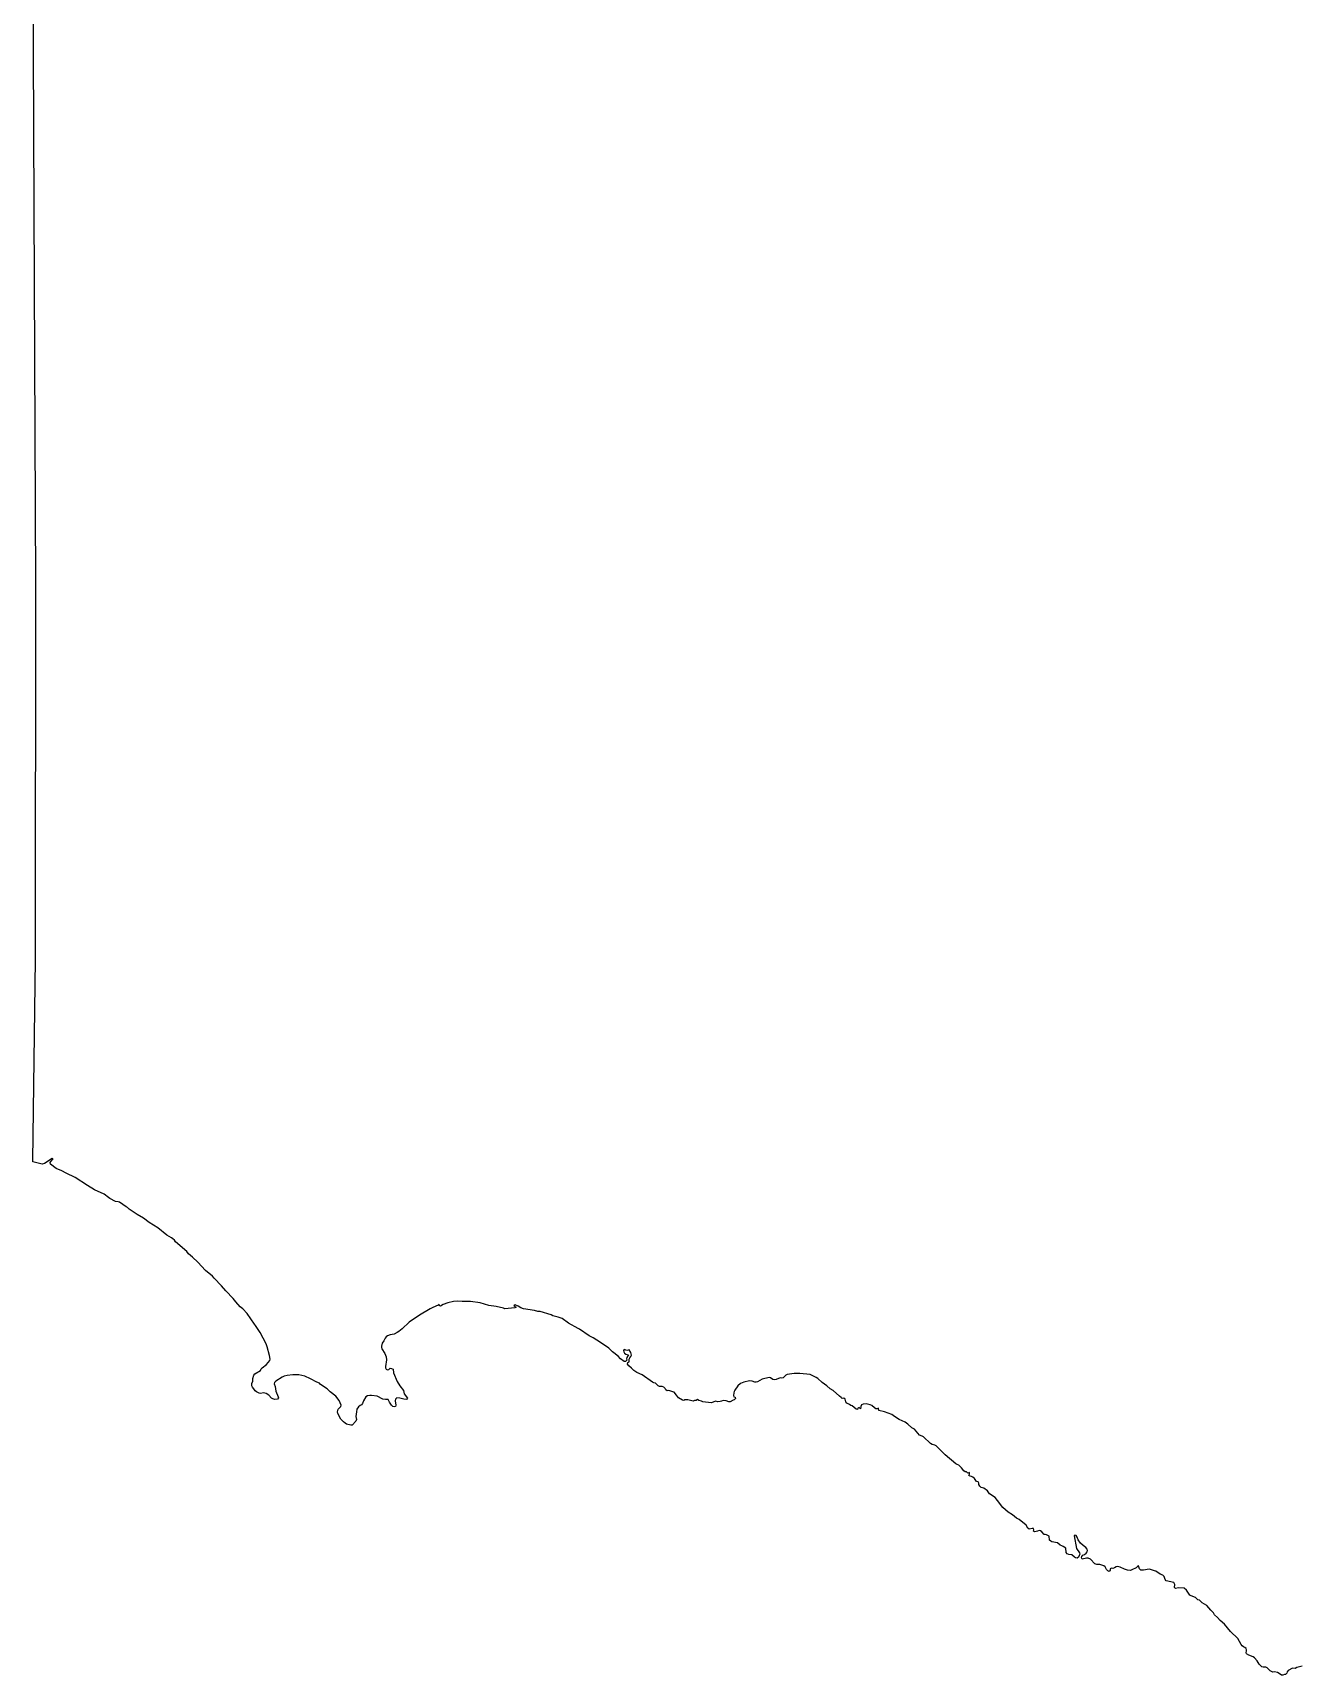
# Model space of a CAD drawing. Extents: x 496279 to 1293719, y 5653962 to 6239536.
# Drawn here: x 496754 to 698916, y 5705819 to 5967630 of the extents above; entities that cross this region are included whole.
import ezdxf

# ---------------------------------------------------------------- set-up
doc = ezdxf.new("R2010")
doc.units = 0

# ---------------------------------------------------------------- blocks, each defined once
blk = doc.blocks.new('REGION0')
at = {"color": 7, "linetype": 'CONTINUOUS'}
blk.add_lwpolyline([(699078.050823, 5707274.833273), (698872.209061, 5707190.810076), (698629.450519, 5707132.361765), (698208.020371, 5707014.735288), (697976.467972, 5706892.689694), (697532.204998, 5706915.195194), (696849.149747, 5706536.790867), (696705.259239, 5706336.91084), (696637.412185, 5706135.701078), (696441.473718, 5705936.100994), (696237.544998, 5705916.045005), (696007.114039, 5705819.014409), (695791.682325, 5705836.440924), (695590.746858, 5705955.327149), (695127.007128, 5706219.824255), (694671.480289, 5706330.852051), (694416.831197, 5706298.878445), (693989.373314, 5706523.773471), (693516.983663, 5706978.722489), (693291.063196, 5707098.728491), (693062.635984, 5707115.715094), (692845.472636, 5707070.124211), (692630.750067, 5707125.653106), (692419.8206, 5707358.966448), (692234.849146, 5707591.210004), (691929.050895, 5708081.002055), (691482.239945, 5708573.843496), (691257.539868, 5708743.829502), (690564.243242, 5709000.238225), (690225.642902, 5709198.238629), (690154.142925, 5709415.495181), (690211.072442, 5709643.109663), (690202.991485, 5709846.628963), (690131.475016, 5710063.885516), (689931.636251, 5710232.791738), (689730.610079, 5710326.652967), (689530.771313, 5710470.45421), (689345.263877, 5710690.630179), (688820.47994, 5711642.219879), (687665.166971, 5712797.448855), (686687.849447, 5713949.968373), (685989.531083, 5714548.858606), (685580.609927, 5715015.005386), (685108.69029, 5715457.836828), (684962.309528, 5715727.40292), (684540.392873, 5716194.129584), (683858.178702, 5716932.331957), (683144.193176, 5717354.847462), (682708.580124, 5717783.031833), (682468.913785, 5717839.590523), (682057.55185, 5718203.777692), (681402.812932, 5718472.423968), (681176.900712, 5718591.380179), (680660.816171, 5719352.377994), (680248.242092, 5719666.505175), (679386.201893, 5719723.143848), (678914.109092, 5719657.686938), (678714.839292, 5719814.495579), (678801.660103, 5720269.024682), (678642.498236, 5720565.16546), (677416.996385, 5720845.68936), (677231.653866, 5721090.970309), (677063.49575, 5721526.513208), (676878.664476, 5721784.78156), (676462.330278, 5721921.024314), (675773.956438, 5722380.232481), (675521.327585, 5722437.301068), (674879.49346, 5722679.352662), (674663.723665, 5722709.826568), (673808.346132, 5722551.078315), (673364.520189, 5722560.406449), (673126.898827, 5722755.867361), (673011.036046, 5723241.140316), (672805.631315, 5723144.10972), (672597.414741, 5722932.991939), (671929.152589, 5722592.010129), (671698.911284, 5722521.014327), (671241.63632, 5722543.94974), (670750.49555, 5722706.46724), (670058.114216, 5723026.803179), (669655.270268, 5723149.40866), (669411.64591, 5723091.960149), (669166.54554, 5722931.612215), (668922.525379, 5722797.109113), (668695.541195, 5722891.060325), (668464.071255, 5722769.154704), (668472.259408, 5722566.70519), (668340.44086, 5722366.305266), (668088.999413, 5722473.303868), (667890.339807, 5722668.11491), (667658.787408, 5723092.440053), (667445.367687, 5723223.823779), (666828.089777, 5723452.807986), (666587.203048, 5723458.276892), (666332.801332, 5723451.378272), (666004.871154, 5723572.773995), (665361.222937, 5724298.138936), (664945.119623, 5724459.296708), (664717.170672, 5724464.325702), (663988.218885, 5724289.930578), (663892.245153, 5724520.284511), (663960.68591, 5724735.371498), (664130.905495, 5724947.02917), (664387.360434, 5725068.884802), (664646.594233, 5725278.702842), (664803.422518, 5725477.98299), (664846.276327, 5725680.262538), (664801.187886, 5725910.246545), (664603.402343, 5726168.004998), (664178.311027, 5726469.634678), (663742.640254, 5726872.824048), (663360.979958, 5727388.670889), (663217.905791, 5727824.143802), (663033.52804, 5728069.264783), (662818.863192, 5728149.688699), (662727.515396, 5728050.62851), (663100.789637, 5726010.426511), (663605.791722, 5725339.17075), (663625.672526, 5725085.191541), (663544.887694, 5724883.561863), (663411.972445, 5724633.261918), (663192.376564, 5724484.761615), (662964.07304, 5724502.748018), (662764.14357, 5724621.514267), (662340.355102, 5724999.058765), (661896.793027, 5725034.49168), (661632.380819, 5725167.075165), (661485.389862, 5725398.538877), (661398.684493, 5726048.648867), (660960.680137, 5726349.808641), (660746.501796, 5726418.184967), (660520.606067, 5726537.071192), (660096.883566, 5726914.715671), (659199.006796, 5727086.861245), (658997.411659, 5727167.705077), (658785.723572, 5727337.001221), (658775.498688, 5727997.759082), (658348.609771, 5728210.396559), (658132.798746, 5728239.760687), (657929.331796, 5728231.682302), (657571.378389, 5728671.494348), (657371.646819, 5728841.170416), (657155.918254, 5728870.624526), (656912.557763, 5728749.178813), (656440.324783, 5728657.727101), (656239.364578, 5728751.478353), (656319.704132, 5728965.055642), (656274.69815, 5729195.069643), (656058.812913, 5729199.518753), (655586.002721, 5729070.064642), (655373.844619, 5729252.378183), (655104.89718, 5729716.205426), (653982.254366, 5730629.462792), (653529.902189, 5730855.307627), (652893.856669, 5731364.165865), (652204.889126, 5731785.271652), (651358.557317, 5732565.435634), (650532.658784, 5733675.693604), (650123.655169, 5734115.665618), (649248.18244, 5734731.932376), (648915.675801, 5735183.602051), (648314.765951, 5735602.828213), (647899.124407, 5735751.938394), (647687.527024, 5735946.219542), (647553.663499, 5736203.128165), (647559.031564, 5736418.945006), (647411.471642, 5736638.451109), (647170.857027, 5736693.940012), (646826.006314, 5737159.066995), (646602.534873, 5737379.852842), (646376.08667, 5737485.791657), (646173.27939, 5737515.565702), (645961.09655, 5737672.854248), (646067.402363, 5737886.271568), (646034.78993, 5738102.778271), (645804.194052, 5738044.809864), (645579.477484, 5738214.625904), (645363.138723, 5738206.007627), (645151.978372, 5738388.221188), (644769.773848, 5738892.000442), (644332.97339, 5739270.084832), (644107.58066, 5739375.933664), (643868.837859, 5739521.304593), (642198.512314, 5740928.333214), (640732.915339, 5742395.339841), (640531.856184, 5742488.111288), (640090.165922, 5742612.276457), (639826.850415, 5742744.849945), (638733.463964, 5743822.564423), (638507.568235, 5743941.350668), (638065.358483, 5744077.613418), (637299.729047, 5745034.032152), (636872.312394, 5745233.692224), (636225.530745, 5745818.885197), (635775.108102, 5746133.532273), (634858.125641, 5746597.419505), (634106.365765, 5747046.109775), (633882.2429, 5747227.883424), (633681.505334, 5747372.634476), (632523.017704, 5747804.0582), (631599.88382, 5747989.161183), (631558.580236, 5748395.969829), (631326.120791, 5748249.039212), (631111.934204, 5748291.380745), (630911.114179, 5748435.062011), (630462.522121, 5748813.636303), (630236.634638, 5748932.392554), (629554.684334, 5749074.044227), (629082.723468, 5749008.487337), (628851.385462, 5748886.551722), (628732.133627, 5748672.684491), (628659.55344, 5748268.815257), (628474.144955, 5748488.891246), (628268.764962, 5748388.501322), (628174.564093, 5748177.763466), (627971.798042, 5748207.64749), (627336.428683, 5748729.303169), (627135.427249, 5748821.944642), (626935.712171, 5748991.700694), (626508.386223, 5749191.220794), (626322.903524, 5749411.356771), (626218.123198, 5749831.90267), (626017.773189, 5749963.566339), (625775.905201, 5749943.150422), (625576.717859, 5750099.769101), (625352.636223, 5750307.49756), (624330.436405, 5751181.002875), (623866.779134, 5751444.090263), (623294.193863, 5751939.031284), (622581.255563, 5752449.929114), (621897.408709, 5753098.619388), (621609.347333, 5753283.112493), (620641.42186, 5753723.204483), (619032.940373, 5753922.934541), (618130.528372, 5753892.050717), (617009.864568, 5753738.691386), (616790.48308, 5753616.125897), (616350.31006, 5753219.27526), (616120.349115, 5753174.204273), (615880.11381, 5753216.615791), (615214.292437, 5752965.446021), (614946.318012, 5752920.115086), (614719.119435, 5752962.976514), (614306.108324, 5753238.881339), (614103.878255, 5753280.592997), (613005.214444, 5752987.321646), (612272.288145, 5752597.119679), (612029.17503, 5752526.583785), (611826.953207, 5752543.380426), (611397.969838, 5752705.048095), (610992.388261, 5752714.646176), (610073.42679, 5752531.462809), (609573.454688, 5752301.108875), (609107.356639, 5751930.423006), (608635.082429, 5751254.918094), (608566.757114, 5751040.850903), (608511.534493, 5750826.29381), (608451.397331, 5750408.90728), (608484.553992, 5750205.467964), (608685.514197, 5750111.756704), (608769.580886, 5749907.077636), (608561.966261, 5749708.107426), (608357.394363, 5749649.039239), (607919.752826, 5749380.013039), (607716.912562, 5749383.842273), (607250.484678, 5749534.012242), (606782.069537, 5749594.410164), (606537.98341, 5749498.979248), (606307.948252, 5749427.993444), (605863.248246, 5749412.216599), (605636.173357, 5749480.123019), (604881.411983, 5749229.853068), (603538.802224, 5749399.189204), (603325.333028, 5749479.393165), (602934.288927, 5749615.365973), (602696.543877, 5749759.697109), (602477.121159, 5749587.241597), (602235.846875, 5749604.738098), (602018.254742, 5749521.164811), (601777.722586, 5749576.593727), (601133.348732, 5749705.577932), (600701.215439, 5749701.33878), (600496.569329, 5749617.225601), (600293.860999, 5749646.939659), (599642.568856, 5750029.273199), (599373.068944, 5750478.853292), (599001.666515, 5750905.937883), (598787.240798, 5750987.26162), (598107.269504, 5751217.755525), (597877.762083, 5751158.737328), (597664.548509, 5751290.950888), (597556.115261, 5751533.642354), (597318.584603, 5751729.853116), (597079.718114, 5751823.184451), (596635.248993, 5751833.522384), (596422.357008, 5751951.718747), (595999.360144, 5752341.980702), (595759.875214, 5752423.404419), (595547.049196, 5752541.570788), (593870.844343, 5753682.182687), (593016.769658, 5754069.185294), (592566.981947, 5754395.650007), (592168.887624, 5754759.777189), (591732.285067, 5755137.641623), (591559.913309, 5755382.082739), (591565.949289, 5755635.831994), (591785.256564, 5755783.252513), (591820.928217, 5756213.666438), (591888.701058, 5756415.646046), (592096.208487, 5756613.586462), (592189.955833, 5756815.496084), (592085.224982, 5757235.971997), (591803.315029, 5757699.179364), (591419.683969, 5757567.805636), (591003.786803, 5757728.773446), (590924.865539, 5757591.270944), (590970.415749, 5757374.254343), (591080.514664, 5757168.585473), (591292.079063, 5756999.389309), (591493.53402, 5756918.655454), (591696.860791, 5756901.908803), (591432.860876, 5756463.446487), (591389.405118, 5756223.334505), (591435.614998, 5756019.395289), (591226.986131, 5755820.445075), (591011.702842, 5755812.786607), (590412.689543, 5756269.645244), (590027.739143, 5756684.342312), (589154.748422, 5757350.029187), (588545.782353, 5757972.314742), (587220.192079, 5758851.588904), (586043.93459, 5759600.309174), (585416.448286, 5759931.46295), (583877.652684, 5760966.895883), (583677.805672, 5761085.482168), (582160.37513, 5761943.020677), (581110.427945, 5762676.284038), (580506.508351, 5762904.378423), (580063.886306, 5763003.548591), (579647.238765, 5763101.548993), (579345.720122, 5763247.559794), (577643.614977, 5763766.12609), (577225.235803, 5763800.209274), (576733.938361, 5763950.379243), (574962.55138, 5764230.003324), (574521.232183, 5764379.123503), (574108.80653, 5764666.885955), (573656.578041, 5764842.360864), (573425.355477, 5764720.395255), (573786.85461, 5764458.877553), (573582.315696, 5764373.744578), (571991.595822, 5764230.613202), (571790.627372, 5764298.319662), (570616.711711, 5764591.071117), (569439.802798, 5764767.945745), (568065.034128, 5765153.388664), (566520.771511, 5765364.106525), (565175.086041, 5765380.393268), (564466.262433, 5765446.999948), (563791.873596, 5765410.177311), (562886.196229, 5765176.594024), (562143.053292, 5764887.851767), (561718.605154, 5764643.31067), (561518.26339, 5764748.929548), (561522.089476, 5764952.748788), (561354.195227, 5764791.011133), (560495.38741, 5764441.401048), (560084.140917, 5764222.324859), (558385.886596, 5763206.358033), (556762.298667, 5762112.176849), (555607.026928, 5761008.797504), (555116.710745, 5760626.234009), (554845.949214, 5760467.06584), (554370.459113, 5760197.879672), (553694.421102, 5760073.244596), (553272.900249, 5759917.585725), (553052.553994, 5759744.160407), (552895.445349, 5759532.132808), (552709.030867, 5759130.443139), (552420.375788, 5758718.105598), (552321.260378, 5758276.663878), (552316.881819, 5758060.977011), (552388.018977, 5757856.008001), (552852.723474, 5757072.224743), (553057.542748, 5756585.632052), (553109.434035, 5756077.633642), (552958.938582, 5755027.673614), (552941.267673, 5754825.504044), (553076.04649, 5754593.800381), (553276.412992, 5754488.181503), (553480.918922, 5754547.29968), (553714.318397, 5754745.030138), (553929.510981, 5754727.733597), (554168.740288, 5754621.364868), (554255.668296, 5753997.939542), (554821.425983, 5752640.990905), (555274.932583, 5751920.714947), (555855.417402, 5751222.83451), (555920.180499, 5750688.301406), (556486.894708, 5749953.078437), (556305.337046, 5749754.058237), (555875.331189, 5749839.611128), (555660.798275, 5749894.930065), (555231.295416, 5749993.530347), (554774.976973, 5750003.31839), (554540.901337, 5749792.630523), (554484.433589, 5749527.243596), (554635.102206, 5748876.963639), (554566.240909, 5748650.059016), (554349.308446, 5748579.523122), (554122.480933, 5748673.374353), (553923.499738, 5748854.918048), (553616.777949, 5749318.025435), (553372.996918, 5749780.392971), (552953.900353, 5749751.648719), (552523.770807, 5749811.286792), (551620.905283, 5750287.181622), (550721.618469, 5750408.197422), (550481.581065, 5750426.583745), (550073.830823, 5750359.327195), (549815.487578, 5750187.721513), (549471.477945, 5749561.006844), (549295.88205, 5749107.797477), (549138.72393, 5748895.819868), (548908.820706, 5748824.764078), (548663.250321, 5748601.658695), (548412.95505, 5748200.708877), (548326.892859, 5747784.662079), (548260.126014, 5747075.993799), (548325.128242, 5746592.350518), (548230.061556, 5746314.736036), (547645.387833, 5745693.490273), (547428.570812, 5745647.949381), (546759.805662, 5745852.838407), (546547.738264, 5746008.967184), (546285.445246, 5746205.237933), (545863.693509, 5746620.334922), (545377.714656, 5747556.967613), (545331.100728, 5747773.834244), (545404.76937, 5748203.408337), (545870.784961, 5748623.974232), (545889.783455, 5748877.973437), (545575.648625, 5749607.247596), (545045.678032, 5750290.780903), (544147.776525, 5750995.379996), (543688.250437, 5751437.091662), (542625.687064, 5752169.835128), (542426.705869, 5752352.308636), (542024.439133, 5752500.778945), (541035.231058, 5753080.343043), (540105.236607, 5753506.467827), (539144.369603, 5753679.093305), (538916.26398, 5753696.959732), (538205.312936, 5753686.831757), (537276.299744, 5753580.233075), (536804.520287, 5753463.786362), (536471.444683, 5753318.275461), (535479.350553, 5752680.802944), (535258.872363, 5752482.492602), (535204.177479, 5752281.002896), (535384.687915, 5751833.482392), (535494.539453, 5751095.210032), (535867.879662, 5750211.616734), (535901.028077, 5750008.297394), (535757.450912, 5749808.657318), (535324.930063, 5749767.505548), (535022.256998, 5749862.606529), (534796.592154, 5749981.31279), (534350.177006, 5750448.389384), (533937.39678, 5750723.114444), (533495.417913, 5750809.297209), (533049.250142, 5750729.703127), (532834.708982, 5750759.98707), (532407.67164, 5750959.45718), (532170.866619, 5751167.57556), (531974.928152, 5751463.846312), (531764.70783, 5751708.797326), (531655.252094, 5751927.383613), (531663.250592, 5752294.850127), (531812.558639, 5752697.049695), (531809.285027, 5753128.933326), (531998.453632, 5753619.285265), (532142.764679, 5753856.947737), (533043.948045, 5754407.427652), (533137.753112, 5754634.182305), (533320.316771, 5754833.152515), (534016.755075, 5755337.551645), (534525.95431, 5755973.964374), (534581.811863, 5756200.419088), (534493.152222, 5756760.926997), (534079.794785, 5758151.918825), (533938.345056, 5758624.764265), (532976.455563, 5760433.202612), (532266.477533, 5761552.21883), (532106.672487, 5761783.982481), (530900.721604, 5763497.039902), (530245.083886, 5764208.887546), (529821.584023, 5764559.977335), (529127.116483, 5765323.584628), (528708.440457, 5765878.323691), (527530.006056, 5767070.465285), (526825.808384, 5767909.347525), (525659.322256, 5769101.949027), (525412.358318, 5769398.439735), (524290.820451, 5770336.25219), (523077.349331, 5771642.680929), (522194.950067, 5772473.224836), (521545.92554, 5772968.9557), (521287.81318, 5773355.778343), (519508.155587, 5774902.569014), (519311.582187, 5775185.752383), (519087.673714, 5775368.365863), (518850.720268, 5775551.439252), (518123.623802, 5775972.525043), (516677.932368, 5777132.013167), (515313.965794, 5777985.312524), (514402.541052, 5778652.049189), (513363.066127, 5779245.45052), (512101.068036, 5780122.215184), (511828.09661, 5780393.790874), (511627.243602, 5780487.392156), (510564.35864, 5781207.7381), (510351.004886, 5781287.792091), (509907.393336, 5781309.987652), (509029.768433, 5781810.427574), (508804.804488, 5781968.006061), (508106.436649, 5782477.694133), (506586.771475, 5783194.620761), (505460.475739, 5783903.578983), (503484.788974, 5785163.686986), (502065.772943, 5785827.364263), (501363.463575, 5786198.320079), (500458.025339, 5786585.00275), (499547.837478, 5787301.549454), (499489.316508, 5787518.905987), (499620.813466, 5787718.955981), (500010.51349, 5788115.726634), (499809.173975, 5788171.425495), (498596.799556, 5787364.47687), (498253.639248, 5787303.279108), (496754.02804, 5787627.824205), (496756.839883, 5787849.61985), (497159.007669, 5819837.712841), (497248.970158, 5879837.414043), (496979.000231, 5939837.055258), (496769.052023, 5989836.896242)], dxfattribs=at)

msp = doc.modelspace()

# ---------------------------------------------------------------- block references
at = {"color": 7}
msp.add_blockref('REGION0', (0, 0), dxfattribs=at)

doc.saveas('drawing.dxf')
